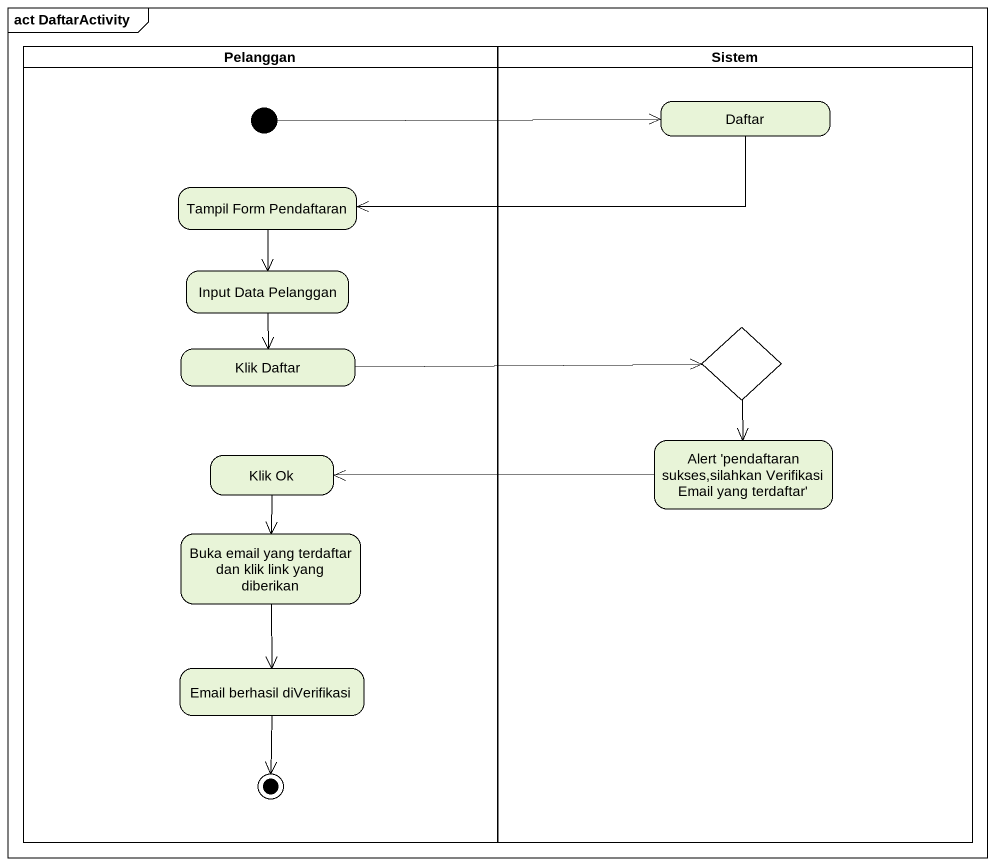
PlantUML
@startuml
mainframe act DaftarActivity
hide empty description
state Pelanggan <<partition>> {
  state initial1 <<start>>
  state "Tampil Form Pendaftaran" as Tampil_Form_Pendaftaran
  state "Input Data Pelanggan" as Input_Data_Pelanggan
  state "Klik Daftar" as Klik_Daftar
  state "Klik Ok" as Klik_Ok
  state "Buka email yang terdaftar dan klik link yang diberikan" as Buka_email_yang_terdaftar
  state "Email berhasil diVerifikasi" as Email_berhasil_diVerifikasi
  Email_berhasil_diVerifikasi --> [*]
}
state Sistem <<partition>> {
  state Daftar
  state choice1 <<choice>>
  state "Alert 'pendaftaran sukses,silahkan Verifikasi Email yang terdaftar'" as Alert_pendaftaran_sukses
}
initial1 -right-> Daftar
Daftar -left-> Tampil_Form_Pendaftaran
Tampil_Form_Pendaftaran --> Input_Data_Pelanggan
Input_Data_Pelanggan --> Klik_Daftar
choice1 --> Alert_pendaftaran_sukses
Klik_Daftar -right-> choice1
Klik_Ok --> Buka_email_yang_terdaftar
Alert_pendaftaran_sukses -left-> Klik_Ok
Buka_email_yang_terdaftar --> Email_berhasil_diVerifikasi
@enduml
